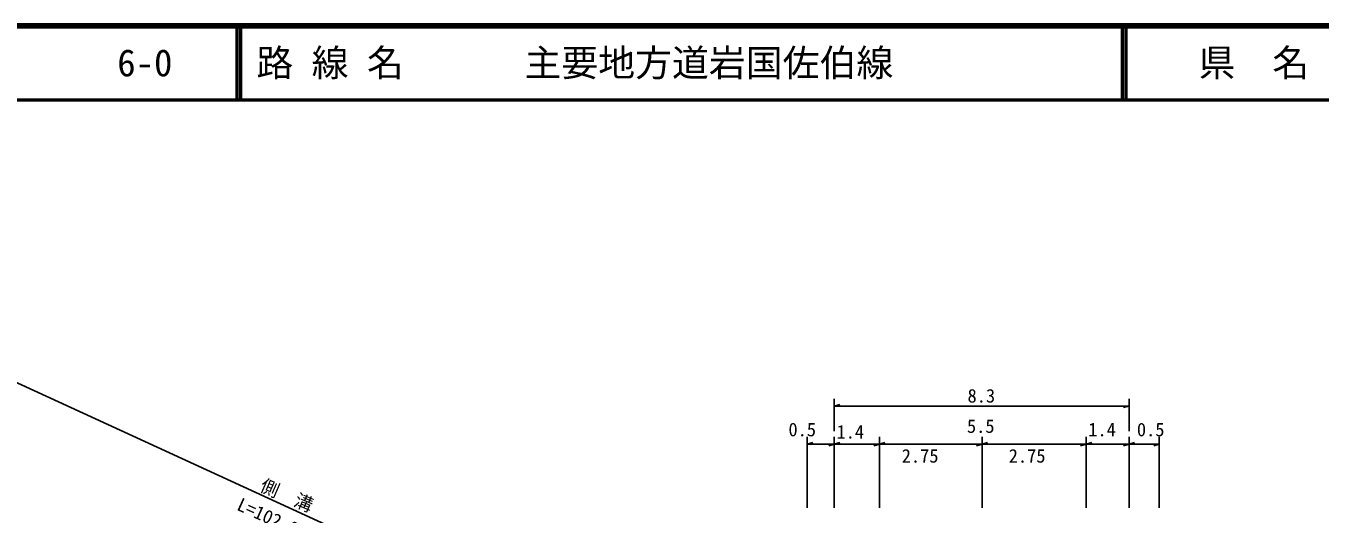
# Model space of a CAD drawing. Units: millimetres, scale not verified. Extents: x 40000 to 680000, y 20000 to 380000.
# Drawn here: x 149131 to 324606, y 313855 to 380000 of the extents above; entities that cross this region are included whole.
import ezdxf
from ezdxf.enums import TextEntityAlignment as Align

# ---------------------------------------------------------------- set-up
doc = ezdxf.new("R2010")
doc.units = ezdxf.units.MM
doc.header["$LTSCALE"] = 1000
for name, color, linetype, lineweight in [('M-BGD', 7, 'Continuous', 25), ('M-TTL', 2, 'Continuous', 140), ('M-TTL-LINE', 7, 'Continuous', 50)]:
    doc.layers.add(name, color=color, linetype=linetype, lineweight=lineweight)
doc.layers.add('M-TTL-TXT', color=7, linetype='Continuous')
doc.styles.add('ＭＳ ゴシック', font='')
doc.styles.get('ＭＳ ゴシック').set_extended_font_data('MS Gothic')

# ---------------------------------------------------------------- blocks, each defined once
blk = doc.blocks.new('BUHIN141')
at = {"color": 7, "linetype": 'Continuous', "lineweight": 25}
blk.add_line((0, 0), (-606, 492), dxfattribs=at)
blk = doc.blocks.new('BUHIN142')
at = {"color": 7, "linetype": 'Continuous', "lineweight": 25}
blk.add_line((0, 0), (606, -492), dxfattribs=at)

msp = doc.modelspace()

# ---------------------------------------------------------------- linework, layer by layer
at = {"layer": 'M-BGD'}
for p, q in [((199993, 307778), (100667, 353328)), ((258735, 329491), (258735, 325098)), ((298695, 328491), (258735, 328491)), ((298695, 325098), (298695, 329491)), ((255079, 314683), (255079, 324328)), ((255079, 323328), (258735, 323328)), ((258735, 324328), (258735, 314683)), ((258735, 323328), (264848, 323328)), ((264848, 324328), (264848, 314683)), ((264848, 323328), (278778, 323328)), ((278778, 324328), (278778, 314683)), ((278778, 323328), (292886, 323328)), ((292886, 324328), (292886, 314683)), ((292886, 323328), (298695, 323328)), ((298695, 324328), (298695, 314683)), ((298695, 323328), (302792, 323328)), ((302792, 324328), (302792, 314683))]:
    msp.add_line(p, q, dxfattribs=at)
at = {"layer": 'M-TTL'}
msp.add_line((680000, 380000), (40000, 380000), dxfattribs=at)
at = {"layer": 'M-TTL-LINE'}
for p, q in [((177750, 380000), (177750, 370000)), ((178250, 380000), (178250, 370000)), ((297750, 380000), (297750, 370000)), ((298250, 380000), (298250, 370000)), ((40000, 370000), (680000, 370000))]:
    msp.add_line(p, q, dxfattribs=at)

# ---------------------------------------------------------------- block references
at = {"layer": 'M-BGD', "rotation": 235.10674}
for name, p in [('BUHIN141', (258735, 328491)), ('BUHIN142', (298695, 328491)), ('BUHIN141', (255079, 323328)), ('BUHIN142', (258735, 323328)), ('BUHIN141', (258735, 323328)), ('BUHIN142', (264848, 323328)), ('BUHIN141', (264848, 323328)), ('BUHIN142', (278778, 323328)), ('BUHIN141', (278778, 323328)), ('BUHIN142', (292886, 323328)), ('BUHIN141', (292886, 323328)), ('BUHIN142', (298695, 323328)), ('BUHIN141', (298695, 323328)), ('BUHIN142', (302792, 323328))]:
    msp.add_blockref(name, p, dxfattribs=at)

# ---------------------------------------------------------------- texts
at = {"layer": 'M-BGD', "style": 'ＭＳ ゴシック'}
for s, p in [('8.3', (276802, 328423)), ('5.5', (276724, 324312)), ('0.5', (252520, 323846)), ('1.4', (259037, 323536)), ('1.4', (293170, 323846)), ('0.5', (299764, 323846)), ('2.75', (267880, 320278)), ('2.75', (282387, 320278))]:
    msp.add_text(s, height=1833, dxfattribs=at).set_placement(p, align=Align.BOTTOM_LEFT)
for s, rotation, p in [('側\u3000溝', 336.6, (180493, 316544)), ('L=102.0', 335.7, (177366, 313975))]:
    msp.add_text(s, height=1833, rotation=rotation, dxfattribs=at).set_placement(p, align=Align.BOTTOM_LEFT)
at = {"layer": 'M-TTL-TXT', "style": 'ＭＳ ゴシック'}
for s, p in [('路 線 名', (180380, 375000)), ('主要地方道岩国佐伯線', (216734, 375000)), ('6-0', (161521, 375000))]:
    msp.add_text(s, height=3666, dxfattribs=at).set_placement(p, align=Align.MIDDLE_LEFT)
msp.add_text('県\u3000名', height=3666, dxfattribs=at).set_placement((315625, 375000), align=Align.MIDDLE_CENTER)

doc.saveas('drawing.dxf')
